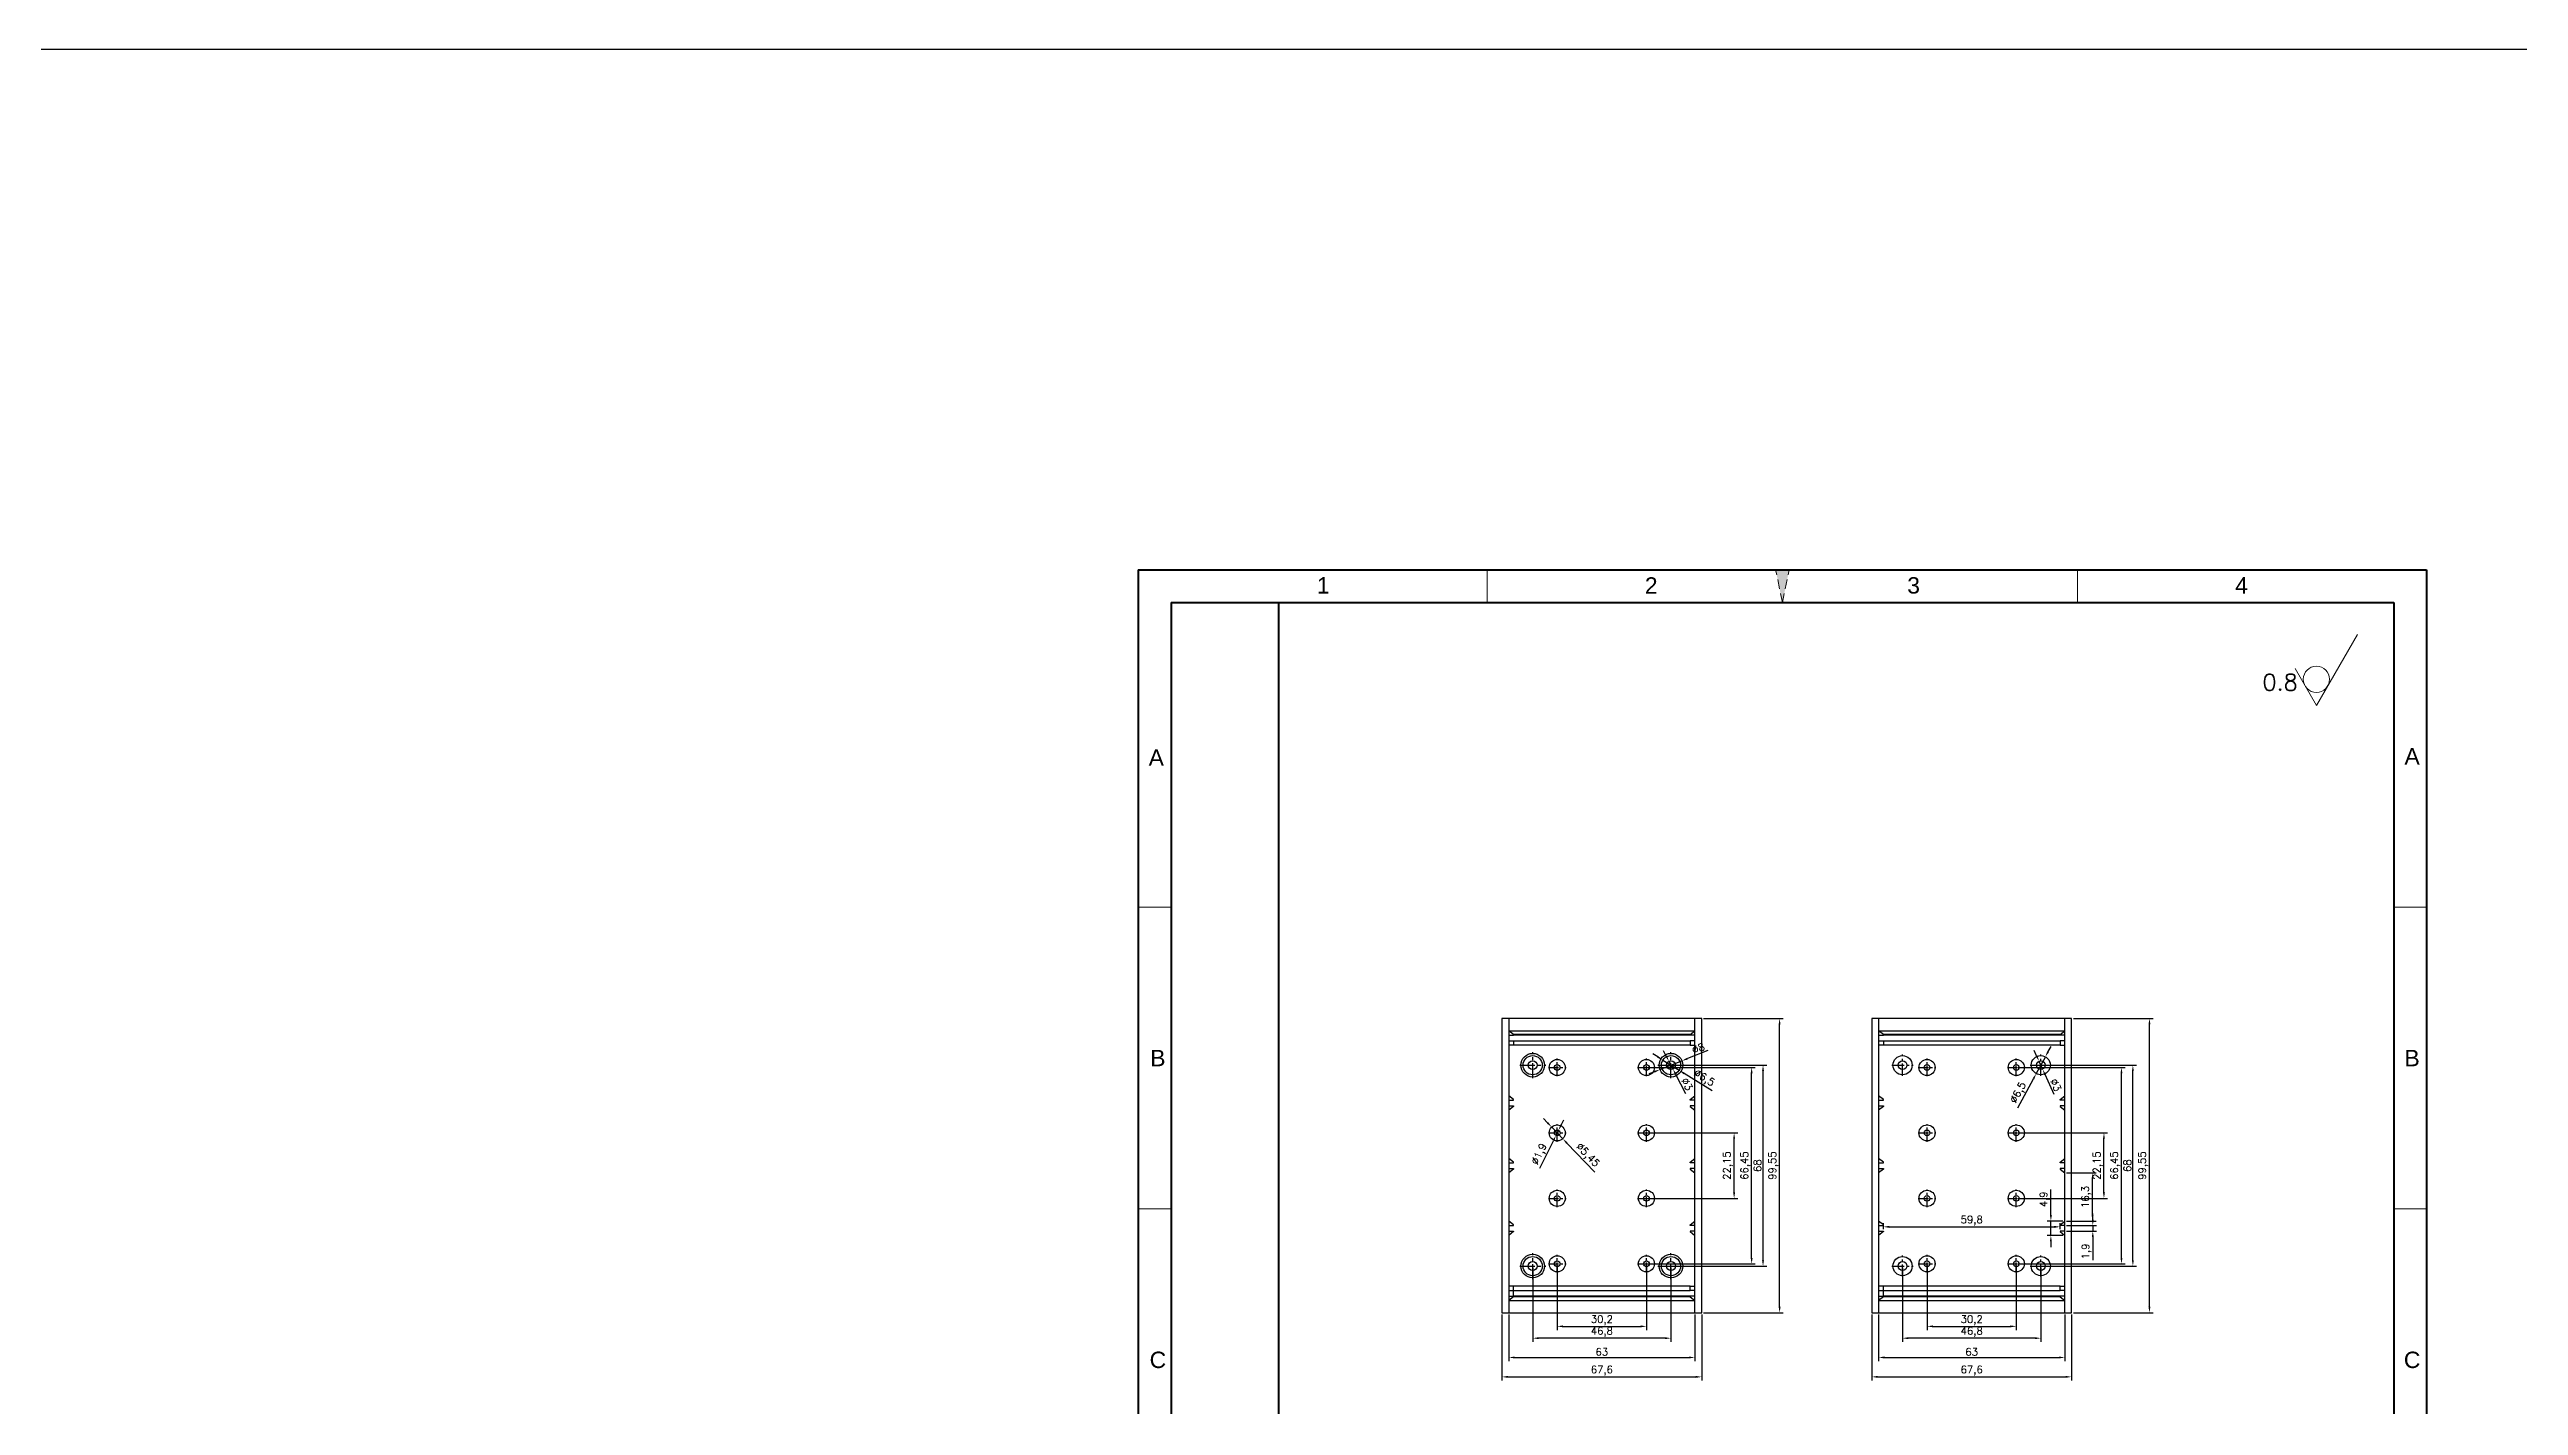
# Model space of a CAD drawing. Header units: millimetres. Extents: x 21459 to 24575, y -506 to 342.
# Drawn here: x 22295 to 23131, y -117 to 342 of the extents above; entities that cross this region are included whole.
import ezdxf
from ezdxf.enums import TextEntityAlignment as Align

# ---------------------------------------------------------------- set-up
doc = ezdxf.new("R2010")
doc.units = ezdxf.units.MM
for name, pattern in [('ACAD_ISO10W100', [18, 12, -3, 0, -3]), ('CENTER', [50.8, 31.75, -6.35, 6.35, -6.35]), ('HIDDEN2', [4.7625, 3.175, -1.5875])]:
    doc.linetypes.add(name, pattern=pattern)
for name, color, linetype, lineweight in [('dim', 82, 'Continuous', 9), ('图层1', 7, 'ACAD_ISO10W100', 15), ('图层4', 7, 'Continuous', 40), ('图层5', 7, 'HIDDEN2', 15), ('细实线', 3, 'Continuous', 18)]:
    doc.layers.add(name, color=color, linetype=linetype, lineweight=lineweight)
doc.layers.add('尺寸线', color=7, linetype='Continuous')
doc.styles.get("Standard").update_dxf_attribs({"font": 'txt', "bigfont": 'gbcbig.shx'})
doc.styles.add('样式 3', font='arial.ttf', dxfattribs={"height": 3.8})
doc.dimstyles.new('ISO-25', dxfattribs={"dimtxt": 2.5, "dimasz": 2.5, "dimexe": 1.25, "dimexo": 0.625, "dimtad": 1, "dimtxsty": 'Standard', "dimcen": 2.5, "dimadec": 0, "dimazin": 0, "dimtfac": 1, "dimtmove": 0, "dimatfit": 3, "dimfxl": 0, "dimarcsym": 0})

# ---------------------------------------------------------------- blocks, each defined once
blk = doc.blocks.new('*D1651')
at = {"layer": 'Defpoints', "color": 0, "transparency": 16777216}
for p in [(22803.57, -22.91), (22807.33, -26.85)]:
    blk.add_point(p, dxfattribs=at)
at = {"layer": 'dim', "color": 0, "lineweight": -2, "transparency": 16777216}
for p, q in [((22802.19, -21.46), (22800.8, -20.02)), ((22803.57, -22.91), (22807.33, -26.85)), ((22818.14, -38.19), (22808.71, -28.3))]:
    blk.add_line(p, q, dxfattribs=at)
at = {"layer": 'dim', "color": 0, "transparency": 16777216}
for points in [[(22802.43, -21.23), (22801.94, -21.69), (22803.57, -22.91)], [(22808.95, -28.07), (22808.47, -28.53), (22807.33, -26.85)]]:
    blk.add_solid(points, dxfattribs=at)
at = {"layer": 'dim', "color": 0, "transparency": 16777216, "insert": (22815.62, -32.53), "char_height": 2.5, "attachment_point": 5, "rotation": 313.65559}
blk.add_mtext('∅5,45', dxfattribs=at)
blk = doc.blocks.new('*D1652')
at = {"layer": 'Defpoints', "color": 0, "transparency": 16777216}
for p in [(22805.87, -24.03), (22805.03, -25.74)]:
    blk.add_point(p, dxfattribs=at)
at = {"layer": 'dim', "color": 0, "lineweight": -2, "transparency": 16777216}
for p, q in [((22805.87, -24.03), (22805.03, -25.74)), ((22806.75, -22.24), (22807.63, -20.44)), ((22799.58, -36.8), (22804.14, -27.53))]:
    blk.add_line(p, q, dxfattribs=at)
at = {"layer": 'dim', "color": 0, "transparency": 16777216}
for points in [[(22806.45, -22.09), (22807.05, -22.38), (22805.87, -24.03)], [(22803.85, -27.38), (22804.44, -27.68), (22805.03, -25.74)]]:
    blk.add_solid(points, dxfattribs=at)
at = {"layer": 'dim', "color": 0, "transparency": 16777216, "insert": (22799.55, -32.14), "char_height": 2.5, "attachment_point": 5, "rotation": 63.79759}
blk.add_mtext('∅1,9', dxfattribs=at)
blk = doc.blocks.new('*D1653')
at = {"layer": 'Defpoints', "color": 0, "transparency": 16777216}
for p in [(22840.23, -3.43), (22847.67, -0.48)]:
    blk.add_point(p, dxfattribs=at)
at = {"layer": 'dim', "color": 0, "lineweight": -2, "transparency": 16777216}
for p, q in [((22856.42, 2.99), (22849.52, 0.25)), ((22838.37, -4.17), (22836.51, -4.91)), ((22840.23, -3.43), (22847.67, -0.48))]:
    blk.add_line(p, q, dxfattribs=at)
at = {"layer": 'dim', "color": 0, "transparency": 16777216}
for points in [[(22849.4, 0.56), (22849.65, -0.06), (22847.67, -0.48)], [(22838.25, -3.86), (22838.49, -4.48), (22840.23, -3.43)]]:
    blk.add_solid(points, dxfattribs=at)
at = {"layer": 'dim', "color": 0, "transparency": 16777216, "insert": (22853.21, 3.73), "char_height": 2.5, "attachment_point": 5, "rotation": 21.63744}
blk.add_mtext('∅8', dxfattribs=at)
blk = doc.blocks.new('*D1654')
at = {"layer": 'Defpoints', "color": 0, "transparency": 16777216}
for p in [(22841.19, -0.23), (22846.7, -3.68)]:
    blk.add_point(p, dxfattribs=at)
at = {"layer": 'dim', "color": 0, "lineweight": -2, "transparency": 16777216}
for p, q in [((22839.5, 0.83), (22837.8, 1.89)), ((22841.19, -0.23), (22846.7, -3.68)), ((22857.86, -10.67), (22848.4, -4.74))]:
    blk.add_line(p, q, dxfattribs=at)
at = {"layer": 'dim', "color": 0, "transparency": 16777216}
for points in [[(22839.67, 1.11), (22839.32, 0.55), (22841.19, -0.23)], [(22848.57, -4.46), (22848.22, -5.03), (22846.7, -3.68)]]:
    blk.add_solid(points, dxfattribs=at)
at = {"layer": 'dim', "color": 0, "transparency": 16777216, "insert": (22855.08, -6.47), "char_height": 2.5, "attachment_point": 5, "rotation": 327.94201}
blk.add_mtext('∅6,5', dxfattribs=at)
blk = doc.blocks.new('*D1655')
at = {"layer": 'Defpoints', "color": 0, "transparency": 16777216}
for p in [(22843.26, -0.63), (22844.64, -3.29)]:
    blk.add_point(p, dxfattribs=at)
at = {"layer": 'dim', "color": 0, "lineweight": -2, "transparency": 16777216}
for p, q in [((22842.34, 1.15), (22841.42, 2.93)), ((22843.26, -0.63), (22844.64, -3.29)), ((22848.96, -11.65), (22845.55, -5.07))]:
    blk.add_line(p, q, dxfattribs=at)
at = {"layer": 'dim', "color": 0, "transparency": 16777216}
for points in [[(22842.64, 1.3), (22842.04, 1), (22843.26, -0.63)], [(22845.85, -4.91), (22845.26, -5.22), (22844.64, -3.29)]]:
    blk.add_solid(points, dxfattribs=at)
at = {"layer": 'dim', "color": 0, "transparency": 16777216, "insert": (22849.38, -8.39), "char_height": 2.5, "attachment_point": 5, "rotation": 297.34238}
blk.add_mtext('∅3', dxfattribs=at)
blk = doc.blocks.new('*D1656')
at = {"layer": 'Defpoints', "color": 0, "transparency": 16777216}
for p in [(22854.35, 13.82), (22880.72, 13.82), (22854.35, -85.73)]:
    blk.add_point(p, dxfattribs=at)
at = {"layer": 'dim', "color": 0, "lineweight": -2, "transparency": 16777216}
for p, q in [((22854.97, 13.82), (22881.97, 13.82)), ((22880.72, -83.73), (22880.72, 11.82)), ((22854.97, -85.73), (22881.97, -85.73))]:
    blk.add_line(p, q, dxfattribs=at)
at = {"layer": 'dim', "color": 0, "transparency": 16777216}
for points in [[(22880.39, 11.82), (22881.06, 11.82), (22880.72, 13.82)], [(22880.39, -83.73), (22881.06, -83.73), (22880.72, -85.73)]]:
    blk.add_solid(points, dxfattribs=at)
at = {"layer": 'dim', "color": 0, "transparency": 16777216, "insert": (22878.64, -35.96), "char_height": 2.5, "attachment_point": 5, "rotation": 90}
blk.add_mtext('99,55', dxfattribs=at)
blk = doc.blocks.new('*D1657')
at = {"layer": 'Defpoints', "color": 0, "transparency": 16777216}
for p in [(22843.95, -1.96), (22875.11, -1.96), (22843.95, -69.96)]:
    blk.add_point(p, dxfattribs=at)
at = {"layer": 'dim', "color": 0, "lineweight": -2, "transparency": 16777216}
for p, q in [((22844.57, -1.96), (22876.36, -1.96)), ((22875.11, -67.96), (22875.11, -3.96)), ((22844.57, -69.96), (22876.36, -69.96))]:
    blk.add_line(p, q, dxfattribs=at)
at = {"layer": 'dim', "color": 0, "transparency": 16777216}
for points in [[(22874.78, -3.96), (22875.44, -3.96), (22875.11, -1.96)], [(22874.78, -67.96), (22875.44, -67.96), (22875.11, -69.96)]]:
    blk.add_solid(points, dxfattribs=at)
at = {"layer": 'dim', "color": 0, "transparency": 16777216, "insert": (22873.24, -35.96), "char_height": 2.5, "attachment_point": 5, "rotation": 90}
blk.add_mtext('68', dxfattribs=at)
blk = doc.blocks.new('*D1658')
at = {"layer": 'Defpoints', "color": 0, "transparency": 16777216}
for p in [(22835.65, -2.73), (22871.25, -2.73), (22835.65, -69.18)]:
    blk.add_point(p, dxfattribs=at)
at = {"layer": 'dim', "color": 0, "lineweight": -2, "transparency": 16777216}
for p, q in [((22836.27, -2.73), (22872.5, -2.73)), ((22871.25, -67.18), (22871.25, -4.73)), ((22836.27, -69.18), (22872.5, -69.18))]:
    blk.add_line(p, q, dxfattribs=at)
at = {"layer": 'dim', "color": 0, "transparency": 16777216}
for points in [[(22870.92, -4.73), (22871.59, -4.73), (22871.25, -2.73)], [(22870.92, -67.18), (22871.59, -67.18), (22871.25, -69.18)]]:
    blk.add_solid(points, dxfattribs=at)
at = {"layer": 'dim', "color": 0, "transparency": 16777216, "insert": (22869.17, -35.96), "char_height": 2.5, "attachment_point": 5, "rotation": 90}
blk.add_mtext('66,45', dxfattribs=at)
blk = doc.blocks.new('*D1659')
at = {"layer": 'Defpoints', "color": 0, "transparency": 16777216}
for p in [(22835.65, -24.88), (22865.32, -24.88), (22835.65, -47.03)]:
    blk.add_point(p, dxfattribs=at)
at = {"layer": 'dim', "color": 0, "lineweight": -2, "transparency": 16777216}
for p, q in [((22836.27, -24.88), (22866.57, -24.88)), ((22865.32, -45.03), (22865.32, -26.88)), ((22836.27, -47.03), (22866.57, -47.03))]:
    blk.add_line(p, q, dxfattribs=at)
at = {"layer": 'dim', "color": 0, "transparency": 16777216}
for points in [[(22864.99, -26.88), (22865.65, -26.88), (22865.32, -24.88)], [(22864.99, -45.03), (22865.65, -45.03), (22865.32, -47.03)]]:
    blk.add_solid(points, dxfattribs=at)
at = {"layer": 'dim', "color": 0, "transparency": 16777216, "insert": (22863.24, -35.96), "char_height": 2.5, "attachment_point": 5, "rotation": 90}
blk.add_mtext('22,15', dxfattribs=at)
blk = doc.blocks.new('*D1660')
at = {"layer": 'Defpoints', "color": 0, "transparency": 16777216}
for p in [(22797.15, -69.96), (22843.95, -69.96), (22797.15, -94.37)]:
    blk.add_point(p, dxfattribs=at)
at = {"layer": 'dim', "color": 0, "lineweight": -2, "transparency": 16777216}
for p, q in [((22797.15, -70.58), (22797.15, -95.62)), ((22843.95, -70.58), (22843.95, -95.62)), ((22841.95, -94.37), (22799.15, -94.37))]:
    blk.add_line(p, q, dxfattribs=at)
at = {"layer": 'dim', "color": 0, "transparency": 16777216}
for points in [[(22799.15, -94.04), (22799.15, -94.7), (22797.15, -94.37)], [(22841.95, -94.04), (22841.95, -94.7), (22843.95, -94.37)]]:
    blk.add_solid(points, dxfattribs=at)
at = {"layer": 'dim', "color": 0, "transparency": 16777216, "insert": (22820.55, -92.29), "char_height": 2.5, "attachment_point": 5}
blk.add_mtext('46,8', dxfattribs=at)
blk = doc.blocks.new('*D1661')
at = {"layer": 'Defpoints', "color": 0, "transparency": 16777216}
for p in [(22786.75, -85.73), (22854.35, -85.73), (22854.35, -107.46)]:
    blk.add_point(p, dxfattribs=at)
at = {"layer": 'dim', "color": 0, "lineweight": -2, "transparency": 16777216}
for p, q in [((22786.75, -86.36), (22786.75, -108.71)), ((22854.35, -86.36), (22854.35, -108.71)), ((22788.75, -107.46), (22852.35, -107.46))]:
    blk.add_line(p, q, dxfattribs=at)
at = {"layer": 'dim', "color": 0, "transparency": 16777216}
for points in [[(22788.75, -107.13), (22788.75, -107.79), (22786.75, -107.46)], [(22852.35, -107.13), (22852.35, -107.79), (22854.35, -107.46)]]:
    blk.add_solid(points, dxfattribs=at)
at = {"layer": 'dim', "color": 0, "transparency": 16777216, "insert": (22820.55, -105.38), "char_height": 2.5, "attachment_point": 5}
blk.add_mtext('67,6', dxfattribs=at)
blk = doc.blocks.new('*D1662')
at = {"layer": 'Defpoints', "color": 0, "transparency": 16777216}
for p in [(22789.05, -85.73), (22852.05, -85.73), (22852.05, -100.9)]:
    blk.add_point(p, dxfattribs=at)
at = {"layer": 'dim', "color": 0, "lineweight": -2, "transparency": 16777216}
for p, q in [((22789.05, -86.36), (22789.05, -102.15)), ((22852.05, -86.36), (22852.05, -102.15)), ((22791.05, -100.9), (22850.05, -100.9))]:
    blk.add_line(p, q, dxfattribs=at)
at = {"layer": 'dim', "color": 0, "transparency": 16777216}
for points in [[(22791.05, -100.56), (22791.05, -101.23), (22789.05, -100.9)], [(22850.05, -100.56), (22850.05, -101.23), (22852.05, -100.9)]]:
    blk.add_solid(points, dxfattribs=at)
at = {"layer": 'dim', "color": 0, "transparency": 16777216, "insert": (22820.55, -99.02), "char_height": 2.5, "attachment_point": 5}
blk.add_mtext('63', dxfattribs=at)
blk = doc.blocks.new('*D1663')
at = {"layer": 'Defpoints', "color": 0, "transparency": 16777216}
for p in [(22805.45, -69.18), (22835.65, -69.18), (22835.65, -90.36)]:
    blk.add_point(p, dxfattribs=at)
at = {"layer": 'dim', "color": 0, "lineweight": -2, "transparency": 16777216}
for p, q in [((22805.45, -69.81), (22805.45, -91.61)), ((22835.65, -69.81), (22835.65, -91.61)), ((22807.45, -90.36), (22833.65, -90.36))]:
    blk.add_line(p, q, dxfattribs=at)
at = {"layer": 'dim', "color": 0, "transparency": 16777216}
for points in [[(22807.45, -90.03), (22807.45, -90.7), (22805.45, -90.36)], [(22833.65, -90.03), (22833.65, -90.7), (22835.65, -90.36)]]:
    blk.add_solid(points, dxfattribs=at)
at = {"layer": 'dim', "color": 0, "transparency": 16777216, "insert": (22820.55, -88.28), "char_height": 2.5, "attachment_point": 5}
blk.add_mtext('30,2', dxfattribs=at)
blk = doc.blocks.new('*D1664')
at = {"layer": 'Defpoints', "color": 0, "transparency": 16777216}
for p in [(22977.24, -56.21), (22977.24, -58.11), (22986.74, -56.21)]:
    blk.add_point(p, dxfattribs=at)
at = {"layer": 'dim', "color": 0, "lineweight": -2, "transparency": 16777216}
for p, q in [((22977.86, -56.21), (22987.99, -56.21)), ((22977.86, -58.11), (22987.99, -58.11)), ((22986.74, -54.21), (22986.74, -52.21)), ((22986.74, -56.21), (22986.74, -58.11)), ((22986.74, -60.11), (22986.74, -67.94))]:
    blk.add_line(p, q, dxfattribs=at)
at = {"layer": 'dim', "color": 0, "transparency": 16777216}
for points in [[(22986.4, -54.21), (22987.07, -54.21), (22986.74, -56.21)], [(22986.4, -60.11), (22987.07, -60.11), (22986.74, -58.11)]]:
    blk.add_solid(points, dxfattribs=at)
at = {"layer": 'dim', "color": 0, "transparency": 16777216, "insert": (22984.65, -65.02), "char_height": 2.5, "attachment_point": 5, "rotation": 90}
blk.add_mtext('1,9', dxfattribs=at)
blk = doc.blocks.new('*D1665')
at = {"layer": 'Defpoints', "color": 0, "transparency": 16777216}
for p in [(22977.24, -38.41), (22986.65, -38.41), (22977.24, -54.71)]:
    blk.add_point(p, dxfattribs=at)
at = {"layer": 'dim', "color": 0, "lineweight": -2, "transparency": 16777216}
for p, q in [((22977.86, -38.41), (22987.9, -38.41)), ((22986.65, -52.71), (22986.65, -40.41)), ((22977.86, -54.71), (22987.9, -54.71))]:
    blk.add_line(p, q, dxfattribs=at)
at = {"layer": 'dim', "color": 0, "transparency": 16777216}
for points in [[(22986.32, -40.41), (22986.99, -40.41), (22986.65, -38.41)], [(22986.32, -52.71), (22986.99, -52.71), (22986.65, -54.71)]]:
    blk.add_solid(points, dxfattribs=at)
at = {"layer": 'dim', "color": 0, "transparency": 16777216, "insert": (22984.57, -46.56), "char_height": 2.5, "attachment_point": 5, "rotation": 90}
blk.add_mtext('16,3', dxfattribs=at)
blk = doc.blocks.new('*D1666')
at = {"layer": 'Defpoints', "color": 0, "transparency": 16777216}
for p in [(22972.54, -54.71), (22977.24, -54.71), (22977.24, -59.61)]:
    blk.add_point(p, dxfattribs=at)
at = {"layer": 'dim', "color": 0, "lineweight": -2, "transparency": 16777216}
for p, q in [((22972.54, -52.71), (22972.54, -44.04)), ((22976.61, -54.71), (22971.29, -54.71)), ((22972.54, -59.61), (22972.54, -54.71)), ((22976.61, -59.61), (22971.29, -59.61)), ((22972.54, -61.61), (22972.54, -63.61))]:
    blk.add_line(p, q, dxfattribs=at)
at = {"layer": 'dim', "color": 0, "transparency": 16777216}
for points in [[(22972.21, -52.71), (22972.87, -52.71), (22972.54, -54.71)], [(22972.21, -61.61), (22972.87, -61.61), (22972.54, -59.61)]]:
    blk.add_solid(points, dxfattribs=at)
at = {"layer": 'dim', "color": 0, "transparency": 16777216, "insert": (22970.46, -47.37), "char_height": 2.5, "attachment_point": 5, "rotation": 90}
blk.add_mtext('4,9', dxfattribs=at)
blk = doc.blocks.new('*D1667')
at = {"layer": 'Defpoints', "color": 0, "transparency": 16777216}
for p in [(22915.84, -58.11), (22975.64, -56.68), (22975.64, -58.11)]:
    blk.add_point(p, dxfattribs=at)
at = {"layer": 'dim', "color": 0, "lineweight": -2, "transparency": 16777216}
for p, q in [((22915.84, -57.48), (22915.84, -55.43)), ((22917.84, -56.68), (22973.64, -56.68)), ((22975.64, -57.48), (22975.64, -55.43))]:
    blk.add_line(p, q, dxfattribs=at)
at = {"layer": 'dim', "color": 0, "transparency": 16777216}
for points in [[(22917.84, -56.35), (22917.84, -57.02), (22915.84, -56.68)], [(22973.64, -56.35), (22973.64, -57.02), (22975.64, -56.68)]]:
    blk.add_solid(points, dxfattribs=at)
at = {"layer": 'dim', "color": 0, "transparency": 16777216, "insert": (22945.74, -54.6), "char_height": 2.5, "attachment_point": 5}
blk.add_mtext('59,8', dxfattribs=at)
blk = doc.blocks.new('*D1673')
at = {"layer": 'Defpoints', "color": 0, "transparency": 16777216}
for p in [(22970.68, 0.9), (22967.59, -4.82)]:
    blk.add_point(p, dxfattribs=at)
at = {"layer": 'dim', "color": 0, "lineweight": -2, "transparency": 16777216}
for p, q in [((22970.68, 0.9), (22967.59, -4.82)), ((22971.64, 2.66), (22972.59, 4.42)), ((22961.31, -16.39), (22966.63, -6.57))]:
    blk.add_line(p, q, dxfattribs=at)
at = {"layer": 'dim', "color": 0, "transparency": 16777216}
for points in [[(22971.34, 2.82), (22971.93, 2.5), (22970.68, 0.9)], [(22966.34, -6.41), (22966.93, -6.73), (22967.59, -4.82)]]:
    blk.add_solid(points, dxfattribs=at)
at = {"layer": 'dim', "color": 0, "transparency": 16777216, "insert": (22961.67, -11.37), "char_height": 2.5, "attachment_point": 5, "rotation": 61.54612}
blk.add_mtext('∅6,5', dxfattribs=at)
blk = doc.blocks.new('*D1674')
at = {"layer": 'Defpoints', "color": 0, "transparency": 16777216}
for p in [(22968.52, -0.59), (22969.75, -3.32)]:
    blk.add_point(p, dxfattribs=at)
at = {"layer": 'dim', "color": 0, "lineweight": -2, "transparency": 16777216}
for p, q in [((22967.69, 1.23), (22966.87, 3.05)), ((22968.52, -0.59), (22969.75, -3.32)), ((22973.63, -11.9), (22970.58, -5.15))]:
    blk.add_line(p, q, dxfattribs=at)
at = {"layer": 'dim', "color": 0, "transparency": 16777216}
for points in [[(22968, 1.37), (22967.39, 1.09), (22968.52, -0.59)], [(22970.88, -5.01), (22970.27, -5.28), (22969.75, -3.32)]]:
    blk.add_solid(points, dxfattribs=at)
at = {"layer": 'dim', "color": 0, "transparency": 16777216, "insert": (22974.23, -8.66), "char_height": 2.5, "attachment_point": 5, "rotation": 294.335}
blk.add_mtext('∅3', dxfattribs=at)
blk = doc.blocks.new('*D1675')
at = {"layer": 'Defpoints', "color": 0, "transparency": 16777216}
for p in [(22979.54, 13.82), (23005.91, 13.82), (22979.54, -85.73)]:
    blk.add_point(p, dxfattribs=at)
at = {"layer": 'dim', "color": 0, "lineweight": -2, "transparency": 16777216}
for p, q in [((22980.16, 13.82), (23007.16, 13.82)), ((23005.91, -83.73), (23005.91, 11.82)), ((22980.16, -85.73), (23007.16, -85.73))]:
    blk.add_line(p, q, dxfattribs=at)
at = {"layer": 'dim', "color": 0, "transparency": 16777216}
for points in [[(23005.58, 11.82), (23006.25, 11.82), (23005.91, 13.82)], [(23005.58, -83.73), (23006.25, -83.73), (23005.91, -85.73)]]:
    blk.add_solid(points, dxfattribs=at)
at = {"layer": 'dim', "color": 0, "transparency": 16777216, "insert": (23003.83, -35.96), "char_height": 2.5, "attachment_point": 5, "rotation": 90}
blk.add_mtext('99,55', dxfattribs=at)
blk = doc.blocks.new('*D1676')
at = {"layer": 'Defpoints', "color": 0, "transparency": 16777216}
for p in [(22969.14, -1.96), (23000.3, -1.96), (22969.14, -69.96)]:
    blk.add_point(p, dxfattribs=at)
at = {"layer": 'dim', "color": 0, "lineweight": -2, "transparency": 16777216}
for p, q in [((22969.76, -1.96), (23001.55, -1.96)), ((23000.3, -67.96), (23000.3, -3.96)), ((22969.76, -69.96), (23001.55, -69.96))]:
    blk.add_line(p, q, dxfattribs=at)
at = {"layer": 'dim', "color": 0, "transparency": 16777216}
for points in [[(22999.97, -3.96), (23000.63, -3.96), (23000.3, -1.96)], [(22999.97, -67.96), (23000.63, -67.96), (23000.3, -69.96)]]:
    blk.add_solid(points, dxfattribs=at)
at = {"layer": 'dim', "color": 0, "transparency": 16777216, "insert": (22998.43, -35.96), "char_height": 2.5, "attachment_point": 5, "rotation": 90}
blk.add_mtext('68', dxfattribs=at)
blk = doc.blocks.new('*D1677')
at = {"layer": 'Defpoints', "color": 0, "transparency": 16777216}
for p in [(22960.84, -2.73), (22996.44, -2.73), (22960.84, -69.18)]:
    blk.add_point(p, dxfattribs=at)
at = {"layer": 'dim', "color": 0, "lineweight": -2, "transparency": 16777216}
for p, q in [((22961.46, -2.73), (22997.69, -2.73)), ((22996.44, -67.18), (22996.44, -4.73)), ((22961.46, -69.18), (22997.69, -69.18))]:
    blk.add_line(p, q, dxfattribs=at)
at = {"layer": 'dim', "color": 0, "transparency": 16777216}
for points in [[(22996.11, -4.73), (22996.78, -4.73), (22996.44, -2.73)], [(22996.11, -67.18), (22996.78, -67.18), (22996.44, -69.18)]]:
    blk.add_solid(points, dxfattribs=at)
at = {"layer": 'dim', "color": 0, "transparency": 16777216, "insert": (22994.36, -35.96), "char_height": 2.5, "attachment_point": 5, "rotation": 90}
blk.add_mtext('66,45', dxfattribs=at)
blk = doc.blocks.new('*D1678')
at = {"layer": 'Defpoints', "color": 0, "transparency": 16777216}
for p in [(22960.84, -24.88), (22990.51, -24.88), (22960.84, -47.03)]:
    blk.add_point(p, dxfattribs=at)
at = {"layer": 'dim', "color": 0, "lineweight": -2, "transparency": 16777216}
for p, q in [((22961.46, -24.88), (22991.76, -24.88)), ((22990.51, -45.03), (22990.51, -26.88)), ((22961.46, -47.03), (22991.76, -47.03))]:
    blk.add_line(p, q, dxfattribs=at)
at = {"layer": 'dim', "color": 0, "transparency": 16777216}
for points in [[(22990.18, -26.88), (22990.84, -26.88), (22990.51, -24.88)], [(22990.18, -45.03), (22990.84, -45.03), (22990.51, -47.03)]]:
    blk.add_solid(points, dxfattribs=at)
at = {"layer": 'dim', "color": 0, "transparency": 16777216, "insert": (22988.43, -35.96), "char_height": 2.5, "attachment_point": 5, "rotation": 90}
blk.add_mtext('22,15', dxfattribs=at)
blk = doc.blocks.new('*D1679')
at = {"layer": 'Defpoints', "color": 0, "transparency": 16777216}
for p in [(22922.34, -69.96), (22969.14, -69.96), (22922.34, -94.37)]:
    blk.add_point(p, dxfattribs=at)
at = {"layer": 'dim', "color": 0, "lineweight": -2, "transparency": 16777216}
for p, q in [((22922.34, -70.58), (22922.34, -95.62)), ((22969.14, -70.58), (22969.14, -95.62)), ((22967.14, -94.37), (22924.34, -94.37))]:
    blk.add_line(p, q, dxfattribs=at)
at = {"layer": 'dim', "color": 0, "transparency": 16777216}
for points in [[(22924.34, -94.04), (22924.34, -94.7), (22922.34, -94.37)], [(22967.14, -94.04), (22967.14, -94.7), (22969.14, -94.37)]]:
    blk.add_solid(points, dxfattribs=at)
at = {"layer": 'dim', "color": 0, "transparency": 16777216, "insert": (22945.74, -92.29), "char_height": 2.5, "attachment_point": 5}
blk.add_mtext('46,8', dxfattribs=at)
blk = doc.blocks.new('*D1680')
at = {"layer": 'Defpoints', "color": 0, "transparency": 16777216}
for p in [(22911.94, -85.73), (22979.54, -85.73), (22979.54, -107.46)]:
    blk.add_point(p, dxfattribs=at)
at = {"layer": 'dim', "color": 0, "lineweight": -2, "transparency": 16777216}
for p, q in [((22911.94, -86.36), (22911.94, -108.71)), ((22979.54, -86.36), (22979.54, -108.71)), ((22913.94, -107.46), (22977.54, -107.46))]:
    blk.add_line(p, q, dxfattribs=at)
at = {"layer": 'dim', "color": 0, "transparency": 16777216}
for points in [[(22913.94, -107.13), (22913.94, -107.79), (22911.94, -107.46)], [(22977.54, -107.13), (22977.54, -107.79), (22979.54, -107.46)]]:
    blk.add_solid(points, dxfattribs=at)
at = {"layer": 'dim', "color": 0, "transparency": 16777216, "insert": (22945.74, -105.38), "char_height": 2.5, "attachment_point": 5}
blk.add_mtext('67,6', dxfattribs=at)
blk = doc.blocks.new('*D1681')
at = {"layer": 'Defpoints', "color": 0, "transparency": 16777216}
for p in [(22914.24, -85.73), (22977.24, -85.73), (22977.24, -100.9)]:
    blk.add_point(p, dxfattribs=at)
at = {"layer": 'dim', "color": 0, "lineweight": -2, "transparency": 16777216}
for p, q in [((22914.24, -86.36), (22914.24, -102.15)), ((22977.24, -86.36), (22977.24, -102.15)), ((22916.24, -100.9), (22975.24, -100.9))]:
    blk.add_line(p, q, dxfattribs=at)
at = {"layer": 'dim', "color": 0, "transparency": 16777216}
for points in [[(22916.24, -100.56), (22916.24, -101.23), (22914.24, -100.9)], [(22975.24, -100.56), (22975.24, -101.23), (22977.24, -100.9)]]:
    blk.add_solid(points, dxfattribs=at)
at = {"layer": 'dim', "color": 0, "transparency": 16777216, "insert": (22945.74, -99.02), "char_height": 2.5, "attachment_point": 5}
blk.add_mtext('63', dxfattribs=at)
blk = doc.blocks.new('*D1682')
at = {"layer": 'Defpoints', "color": 0, "transparency": 16777216}
for p in [(22930.64, -69.18), (22960.84, -69.18), (22960.84, -90.36)]:
    blk.add_point(p, dxfattribs=at)
at = {"layer": 'dim', "color": 0, "lineweight": -2, "transparency": 16777216}
for p, q in [((22930.64, -69.81), (22930.64, -91.61)), ((22960.84, -69.81), (22960.84, -91.61)), ((22932.64, -90.36), (22958.84, -90.36))]:
    blk.add_line(p, q, dxfattribs=at)
at = {"layer": 'dim', "color": 0, "transparency": 16777216}
for points in [[(22932.64, -90.03), (22932.64, -90.7), (22930.64, -90.36)], [(22958.84, -90.03), (22958.84, -90.7), (22960.84, -90.36)]]:
    blk.add_solid(points, dxfattribs=at)
at = {"layer": 'dim', "color": 0, "transparency": 16777216, "insert": (22945.74, -88.28), "char_height": 2.5, "attachment_point": 5}
blk.add_mtext('30,2', dxfattribs=at)

msp = doc.modelspace()

# ---------------------------------------------------------------- hatches: boundary and pattern name
at = {"layer": '图层5'}
msp.add_hatch(color=0, dxfattribs=at).paths.add_polyline_path([(22881.672, 154.643), (22879.387, 165.744), (22883.956, 165.744)])

# ---------------------------------------------------------------- linework, layer by layer
for p, q in [((22854.347, 13.817), (22786.747, 13.817)), ((22786.747, 13.817), (22786.747, -85.733)), ((22789.047, 13.817), (22789.047, -85.733)), ((22790.647, 8.417), (22789.047, 9.717)), ((22789.047, 9.717), (22852.047, 9.717)), ((22790.647, 8.217), (22790.647, 8.417)), ((22850.447, 8.417), (22790.647, 8.417)), ((22850.447, 8.417), (22852.047, 9.717)), ((22850.447, 8.217), (22850.447, 8.417)), ((22852.047, -85.733), (22852.047, 13.817)), ((22854.347, -85.733), (22854.347, 13.817)), ((22979.536, 13.817), (22911.936, 13.817)), ((22911.936, 13.817), (22911.936, -85.733)), ((22914.236, 13.817), (22914.236, -85.733)), ((22915.836, 8.417), (22914.236, 9.717)), ((22914.236, 9.717), (22977.236, 9.717)), ((22915.836, 8.217), (22915.836, 8.417)), ((22975.636, 8.417), (22915.836, 8.417)), ((22975.636, 8.417), (22977.236, 9.717)), ((22975.636, 8.217), (22975.636, 8.417)), ((22977.236, -85.733), (22977.236, 13.817)), ((22979.536, -85.733), (22979.536, 13.817)), ((22789.047, 8.217), (22790.647, 8.217)), ((22789.047, 6.317), (22790.647, 6.317)), ((22790.647, 4.817), (22789.047, 4.817)), ((22850.447, 8.217), (22790.647, 8.217)), ((22790.647, 6.317), (22790.647, 4.817)), ((22790.647, 6.317), (22850.447, 6.317)), ((22850.447, 4.817), (22790.647, 4.817)), ((22852.047, 8.217), (22850.447, 8.217)), ((22852.047, 6.317), (22850.447, 6.317)), ((22850.447, 6.317), (22850.447, 4.817)), ((22850.447, 4.817), (22852.047, 4.817)), ((22914.236, 8.217), (22915.836, 8.217)), ((22914.236, 6.317), (22915.836, 6.317)), ((22915.836, 4.817), (22914.236, 4.817)), ((22975.636, 8.217), (22915.836, 8.217)), ((22915.836, 6.317), (22915.836, 4.817)), ((22915.836, 6.317), (22975.636, 6.317)), ((22975.636, 4.817), (22915.836, 4.817)), ((22977.236, 8.217), (22975.636, 8.217)), ((22977.236, 6.317), (22975.636, 6.317)), ((22975.636, 6.317), (22975.636, 4.817)), ((22975.636, 4.817), (22977.236, 4.817)), ((22790.647, -13.608), (22789.047, -12.308)), ((22789.047, -13.808), (22790.647, -13.808)), ((22789.047, -15.708), (22790.647, -15.708)), ((22790.647, -15.908), (22789.047, -17.208)), ((22790.647, -13.808), (22790.647, -13.608)), ((22790.647, -15.708), (22790.647, -15.908)), ((22850.447, -13.608), (22852.047, -12.308)), ((22850.447, -13.808), (22850.447, -13.608)), ((22852.047, -13.808), (22850.447, -13.808)), ((22852.047, -15.708), (22850.447, -15.708)), ((22850.447, -15.708), (22850.447, -15.908)), ((22850.447, -15.908), (22852.047, -17.208)), ((22915.836, -13.608), (22914.236, -12.308)), ((22914.236, -13.808), (22915.836, -13.808)), ((22914.236, -15.708), (22915.836, -15.708)), ((22915.836, -15.908), (22914.236, -17.208)), ((22915.836, -13.808), (22915.836, -13.608)), ((22915.836, -15.708), (22915.836, -15.908)), ((22975.636, -13.608), (22977.236, -12.308)), ((22975.636, -13.808), (22975.636, -13.608)), ((22977.236, -13.808), (22975.636, -13.808)), ((22977.236, -15.708), (22975.636, -15.708)), ((22975.636, -15.708), (22975.636, -15.908)), ((22975.636, -15.908), (22977.236, -17.208)), ((22790.647, -34.808), (22789.047, -33.508)), ((22789.047, -35.008), (22790.647, -35.008)), ((22789.047, -36.908), (22790.647, -36.908)), ((22790.647, -37.108), (22789.047, -38.408)), ((22790.647, -35.008), (22790.647, -34.808)), ((22790.647, -36.908), (22790.647, -37.108)), ((22850.447, -34.808), (22852.047, -33.508)), ((22850.447, -35.008), (22850.447, -34.808)), ((22852.047, -35.008), (22850.447, -35.008)), ((22852.047, -36.908), (22850.447, -36.908)), ((22850.447, -36.908), (22850.447, -37.108)), ((22850.447, -37.108), (22852.047, -38.408)), ((22915.836, -34.808), (22914.236, -33.508)), ((22914.236, -35.008), (22915.836, -35.008)), ((22914.236, -36.908), (22915.836, -36.908)), ((22915.836, -37.108), (22914.236, -38.408)), ((22915.836, -35.008), (22915.836, -34.808)), ((22915.836, -36.908), (22915.836, -37.108)), ((22975.636, -34.808), (22977.236, -33.508)), ((22975.636, -35.008), (22975.636, -34.808)), ((22977.236, -35.008), (22975.636, -35.008)), ((22977.236, -36.908), (22975.636, -36.908)), ((22975.636, -36.908), (22975.636, -37.108)), ((22975.636, -37.108), (22977.236, -38.408)), ((22790.647, -56.008), (22789.047, -54.708)), ((22789.047, -56.208), (22790.647, -56.208)), ((22789.047, -58.108), (22790.647, -58.108)), ((22790.647, -58.308), (22789.047, -59.608)), ((22790.647, -56.208), (22790.647, -56.008)), ((22790.647, -58.108), (22790.647, -58.308)), ((22850.447, -56.008), (22852.047, -54.708)), ((22850.447, -56.208), (22850.447, -56.008)), ((22852.047, -56.208), (22850.447, -56.208)), ((22852.047, -58.108), (22850.447, -58.108)), ((22850.447, -58.108), (22850.447, -58.308)), ((22850.447, -58.308), (22852.047, -59.608)), ((22915.836, -56.008), (22914.236, -54.708)), ((22914.236, -56.208), (22915.836, -56.208)), ((22914.236, -58.108), (22915.836, -58.108)), ((22915.836, -58.308), (22914.236, -59.608)), ((22915.836, -56.208), (22915.836, -56.008)), ((22915.836, -58.108), (22915.836, -58.308)), ((22975.636, -56.008), (22977.236, -54.708)), ((22975.636, -56.208), (22975.636, -56.008)), ((22977.236, -56.208), (22975.636, -56.208)), ((22977.236, -58.108), (22975.636, -58.108)), ((22975.636, -58.108), (22975.636, -58.308)), ((22975.636, -58.308), (22977.236, -59.608)), ((22790.647, -76.733), (22789.047, -76.733)), ((22789.047, -78.233), (22790.647, -78.233)), ((22789.047, -80.133), (22790.647, -80.133)), ((22790.647, -80.333), (22789.047, -81.633)), ((22789.047, -81.633), (22852.047, -81.633)), ((22790.647, -78.233), (22790.647, -76.733)), ((22850.447, -76.733), (22790.647, -76.733)), ((22790.647, -78.233), (22850.447, -78.233)), ((22790.647, -80.133), (22790.647, -78.233)), ((22790.647, -80.133), (22790.647, -80.333)), ((22850.447, -80.133), (22790.647, -80.133)), ((22850.447, -80.333), (22790.647, -80.333)), ((22850.447, -78.233), (22850.447, -76.733)), ((22850.447, -76.733), (22852.047, -76.733)), ((22852.047, -78.233), (22850.447, -78.233)), ((22852.047, -80.133), (22850.447, -80.133)), ((22850.447, -80.133), (22850.447, -80.333)), ((22850.447, -80.333), (22852.047, -81.633)), ((22915.836, -76.733), (22914.236, -76.733)), ((22914.236, -78.233), (22915.836, -78.233)), ((22914.236, -80.133), (22915.836, -80.133)), ((22915.836, -80.333), (22914.236, -81.633)), ((22914.236, -81.633), (22977.236, -81.633)), ((22915.836, -78.233), (22915.836, -76.733)), ((22975.636, -76.733), (22915.836, -76.733)), ((22915.836, -78.233), (22975.636, -78.233)), ((22915.836, -80.133), (22915.836, -78.233)), ((22915.836, -80.133), (22915.836, -80.333)), ((22975.636, -80.133), (22915.836, -80.133)), ((22975.636, -80.333), (22915.836, -80.333)), ((22975.636, -78.233), (22975.636, -76.733)), ((22975.636, -76.733), (22977.236, -76.733)), ((22977.236, -78.233), (22975.636, -78.233)), ((22977.236, -80.133), (22975.636, -80.133)), ((22975.636, -80.133), (22975.636, -80.333)), ((22975.636, -80.333), (22977.236, -81.633)), ((22786.747, -85.733), (22854.347, -85.733)), ((22911.936, -85.733), (22979.536, -85.733))]:
    msp.add_line(p, q)
at = {"color": 1, "linetype": 'CENTER', "ltscale": 0.16}
for p, q in [((22797.147, -6.358), (22797.147, 2.442)), ((22843.947, -6.358), (22843.947, 2.442)), ((22792.747, -1.958), (22801.547, -1.958)), ((22839.547, -1.958), (22848.347, -1.958)), ((22797.147, -74.358), (22797.147, -65.558)), ((22843.947, -74.358), (22843.947, -65.558)), ((22792.747, -69.958), (22801.547, -69.958)), ((22839.547, -69.958), (22848.347, -69.958))]:
    msp.add_line(p, q, dxfattribs=at)
at = {"color": 1, "linetype": 'CENTER', "ltscale": 0.109}
for p, q in [((22805.447, -5.73), (22805.447, 0.265)), ((22835.647, -5.73), (22835.647, 0.265)), ((22930.636, -5.73), (22930.636, 0.265)), ((22960.836, -5.73), (22960.836, 0.265)), ((22802.449, -2.733), (22808.444, -2.733)), ((22832.649, -2.733), (22838.644, -2.733)), ((22927.638, -2.733), (22933.633, -2.733)), ((22957.838, -2.733), (22963.833, -2.733)), ((22802.449, -24.883), (22808.444, -24.883)), ((22805.447, -27.88), (22805.447, -21.885)), ((22832.649, -24.883), (22838.644, -24.883)), ((22835.647, -27.88), (22835.647, -21.885)), ((22927.638, -24.883), (22933.633, -24.883)), ((22930.636, -27.88), (22930.636, -21.885)), ((22957.838, -24.883), (22963.833, -24.883)), ((22960.836, -27.88), (22960.836, -21.885)), ((22802.449, -47.033), (22808.444, -47.033)), ((22805.447, -50.03), (22805.447, -44.035)), ((22832.649, -47.033), (22838.644, -47.033)), ((22835.647, -50.03), (22835.647, -44.035)), ((22927.638, -47.033), (22933.633, -47.033)), ((22930.636, -50.03), (22930.636, -44.035)), ((22957.838, -47.033), (22963.833, -47.033)), ((22960.836, -50.03), (22960.836, -44.035)), ((22805.447, -72.18), (22805.447, -66.185)), ((22835.647, -72.18), (22835.647, -66.185)), ((22930.636, -72.18), (22930.636, -66.185)), ((22960.836, -72.18), (22960.836, -66.185)), ((22802.449, -69.183), (22808.444, -69.183)), ((22832.649, -69.183), (22838.644, -69.183)), ((22927.638, -69.183), (22933.633, -69.183)), ((22957.838, -69.183), (22963.833, -69.183))]:
    msp.add_line(p, q, dxfattribs=at)
at = {"color": 1, "linetype": 'CENTER', "ltscale": 0.13}
for p, q in [((22922.336, -5.533), (22922.336, 1.617)), ((22969.136, -5.533), (22969.136, 1.617)), ((22918.761, -1.958), (22925.911, -1.958)), ((22965.561, -1.958), (22972.711, -1.958)), ((22922.336, -73.533), (22922.336, -66.383)), ((22969.136, -73.533), (22969.136, -66.383)), ((22918.761, -69.958), (22925.911, -69.958)), ((22965.561, -69.958), (22972.711, -69.958))]:
    msp.add_line(p, q, dxfattribs=at)
at = {"color": 1}
msp.add_lwpolyline([(21459.264, -506.226), (24575.138, -506.226), (24575.138, 341.883), (21459.264, 341.883)], close=True, dxfattribs=at)
for centre, radius in [((22797.147, -1.958), 4), ((22797.147, -1.958), 3.25), ((22843.947, -1.958), 4), ((22843.947, -1.958), 3.25), ((22922.336, -1.958), 3.25), ((22969.136, -1.958), 3.25), ((22797.147, -1.958), 1.5), ((22805.447, -2.733), 2.725), ((22805.447, -2.733), 0.95), ((22835.647, -2.733), 2.725), ((22835.647, -2.733), 0.95), ((22843.947, -1.958), 1.5), ((22922.336, -1.958), 1.5), ((22930.636, -2.733), 2.725), ((22930.636, -2.733), 0.95), ((22960.836, -2.733), 2.725), ((22960.836, -2.733), 0.95), ((22969.136, -1.958), 1.5), ((22805.447, -24.883), 2.725), ((22805.447, -24.883), 0.95), ((22835.647, -24.883), 2.725), ((22835.647, -24.883), 0.95), ((22930.636, -24.883), 2.725), ((22930.636, -24.883), 0.95), ((22960.836, -24.883), 2.725), ((22960.836, -24.883), 0.95), ((22805.447, -47.033), 2.725), ((22805.447, -47.033), 0.95), ((22835.647, -47.033), 2.725), ((22835.647, -47.033), 0.95), ((22930.636, -47.033), 2.725), ((22930.636, -47.033), 0.95), ((22960.836, -47.033), 2.725), ((22960.836, -47.033), 0.95), ((22797.147, -69.958), 4), ((22797.147, -69.958), 3.25), ((22805.447, -69.183), 2.725), ((22835.647, -69.183), 2.725), ((22843.947, -69.958), 4), ((22843.947, -69.958), 3.25), ((22922.336, -69.958), 3.25), ((22930.636, -69.183), 2.725), ((22960.836, -69.183), 2.725), ((22969.136, -69.958), 3.25), ((22797.147, -69.958), 1.5), ((22805.447, -69.183), 0.95), ((22835.647, -69.183), 0.95), ((22843.947, -69.958), 1.5), ((22922.336, -69.958), 1.5), ((22930.636, -69.183), 0.95), ((22960.836, -69.183), 0.95), ((22969.136, -69.958), 1.5)]:
    msp.add_circle(centre, radius)
at = {"layer": '图层1', "color": 0}
for p, q in [((22781.757, 154.643), (22781.757, 165.744)), ((22981.586, 154.643), (22981.586, 165.744)), ((22674.738, 51.509), (22663.636, 51.509)), ((23099.707, 51.509), (23088.605, 51.509)), ((22674.738, -50.626), (22663.636, -50.626)), ((23099.707, -50.626), (23088.605, -50.626))]:
    msp.add_line(p, q, dxfattribs=at)
at = {"layer": '图层4', "color": 0}
msp.add_line((22711.176, -460.163), (22711.176, 154.643), dxfattribs=at)
at = {"layer": '图层5', "color": 0}
for q in [(22879.387, 165.744), (22883.956, 165.744)]:
    msp.add_line((22881.672, 154.643), q, dxfattribs=at)
at = {"layer": '尺寸线', "color": 0, "lineweight": 40}
for p, q in [((22663.636, 165.744), (23099.707, 165.744)), ((22663.636, 165.744), (22663.636, -471.265)), ((23099.707, 165.744), (23099.707, -471.265)), ((22674.738, 154.643), (23088.605, 154.643)), ((22674.738, 154.643), (22674.738, -460.163)), ((23088.605, 154.643), (23088.605, -460.163))]:
    msp.add_line(p, q, dxfattribs=at)
at = {"layer": '细实线', "color": 0}
for p, q in [((23062.427, 119.781), (23076.303, 143.816)), ((23055.2, 132.298), (23062.427, 119.781))]:
    msp.add_line(p, q, dxfattribs=at)
msp.add_circle((23062.427, 128.662), 4.441, dxfattribs=at)

# ---------------------------------------------------------------- texts
at = {"layer": '图层1', "color": 0, "style": '样式 3'}
for s, p in [('B', (22670.279, 0.441)), ('B', (23094.815, 0.441)), ('C', (22670.279, -101.693)), ('C', (23094.815, -101.693))]:
    msp.add_text(s, height=5.551, dxfattribs=at).set_placement(p, align=Align.MIDDLE)
at = {"layer": '图层5', "color": 0, "style": '样式 3'}
for s, p in [('1', (22726.249, 160.462)), ('2', (22837.265, 160.462)), ('3', (22926.078, 160.462)), ('4', (23037.094, 160.462)), ('A', (22669.74, 102.172)), ('A', (23094.815, 102.576))]:
    msp.add_text(s, height=5.551, dxfattribs=at).set_placement(p, align=Align.MIDDLE)
at = {"layer": '细实线', "color": 0, "insert": (23044.174, 130.438), "char_height": 5.5508, "width": 20.72361, "attachment_point": 1}
msp.add_mtext('0.8', dxfattribs=at)

# ---------------------------------------------------------------- dimensions: what is measured, and where the dimension line sits
at = {"layer": 'dim'}
for base, p1, p2, picture, middle in [((22880.723, 13.817), (22854.347, -85.733), (22854.347, 13.817), '*D1656', (22878.639, -35.958)), ((23005.912, 13.817), (22979.536, -85.733), (22979.536, 13.817), '*D1675', (23003.828, -35.958)), ((22871.254, -2.733), (22835.647, -69.183), (22835.647, -2.733), '*D1658', (22869.171, -35.958)), ((22875.111, -1.958), (22843.947, -69.958), (22843.947, -1.958), '*D1657', (22873.236, -35.958)), ((22996.443, -2.733), (22960.836, -69.183), (22960.836, -2.733), '*D1677', (22994.36, -35.958)), ((23000.3, -1.958), (22969.136, -69.958), (22969.136, -1.958), '*D1676', (22998.425, -35.958)), ((22865.321, -24.883), (22835.647, -47.033), (22835.647, -24.883), '*D1659', (22863.238, -35.958)), ((22990.51, -24.883), (22960.836, -47.033), (22960.836, -24.883), '*D1678', (22988.427, -35.958)), ((22986.652, -38.408), (22977.236, -54.708), (22977.236, -38.408), '*D1665', (22984.569, -46.558)), ((22972.54, -54.708), (22977.236, -59.608), (22977.236, -54.708), '*D1666', (22970.457, -47.374))]:
    dim = msp.add_linear_dim(base=base, p1=p1, p2=p2, angle=90, dimstyle='ISO-25', override={"dimasz": 2}, dxfattribs=at)
    dim.commit()
    dim.dimension.update_dxf_attribs({"geometry": picture, "text_midpoint": middle})
for p1, p2, picture, middle in [((22840.229, -3.433), (22847.665, -0.483), '*D1653', (22853.209, 3.734)), ((22841.193, -0.233), (22846.701, -3.683), '*D1654', (22855.082, -6.473)), ((22843.258, -0.625), (22844.636, -3.29), '*D1655', (22849.383, -8.388)), ((22970.684, 0.9), (22967.587, -4.815), '*D1673', (22961.666, -11.369)), ((22968.518, -0.591), (22969.754, -3.325), '*D1674', (22974.227, -8.664)), ((22805.866, -24.03), (22805.027, -25.735), '*D1652', (22799.552, -32.143)), ((22803.566, -22.911), (22807.328, -26.854), '*D1651', (22815.624, -32.531))]:
    dim = msp.add_diameter_dim_2p(p1=p1, p2=p2, dimstyle='ISO-25', override={"dimasz": 2}, dxfattribs=at)
    dim.commit()
    dim.dimension.update_dxf_attribs({"geometry": picture, "text_midpoint": middle})
for base, p1, p2, picture, middle in [((22975.636, -56.683), (22915.836, -58.108), (22975.636, -58.108), '*D1667', (22945.736, -54.599)), ((22797.147, -94.37), (22843.947, -69.958), (22797.147, -69.958), '*D1660', (22820.547, -92.287)), ((22835.647, -90.364), (22805.447, -69.183), (22835.647, -69.183), '*D1663', (22820.547, -88.28)), ((22922.336, -94.37), (22969.136, -69.958), (22922.336, -69.958), '*D1679', (22945.736, -92.287)), ((22960.836, -90.364), (22930.636, -69.183), (22960.836, -69.183), '*D1682', (22945.736, -88.28)), ((22854.347, -107.46), (22786.747, -85.733), (22854.347, -85.733), '*D1661', (22820.547, -105.377)), ((22852.047, -100.898), (22789.047, -85.733), (22852.047, -85.733), '*D1662', (22820.547, -99.023)), ((22979.536, -107.46), (22911.936, -85.733), (22979.536, -85.733), '*D1680', (22945.736, -105.377)), ((22977.236, -100.898), (22914.236, -85.733), (22977.236, -85.733), '*D1681', (22945.736, -99.023))]:
    dim = msp.add_linear_dim(base=base, p1=p1, p2=p2, dimstyle='ISO-25', override={"dimasz": 2}, dxfattribs=at)
    dim.commit()
    dim.dimension.update_dxf_attribs({"geometry": picture, "text_midpoint": middle})
dim = msp.add_linear_dim(base=(22986.736, -56.208), p1=(22977.236, -58.108), p2=(22977.236, -56.208), angle=90, dimstyle='ISO-25', override={"dimasz": 2}, dxfattribs=at)
dim.commit()
dim.dimension.update_dxf_attribs({"geometry": '*D1664', "text_midpoint": (22986.736, -65.024), "dimtype": 160})

doc.saveas('drawing.dxf')
